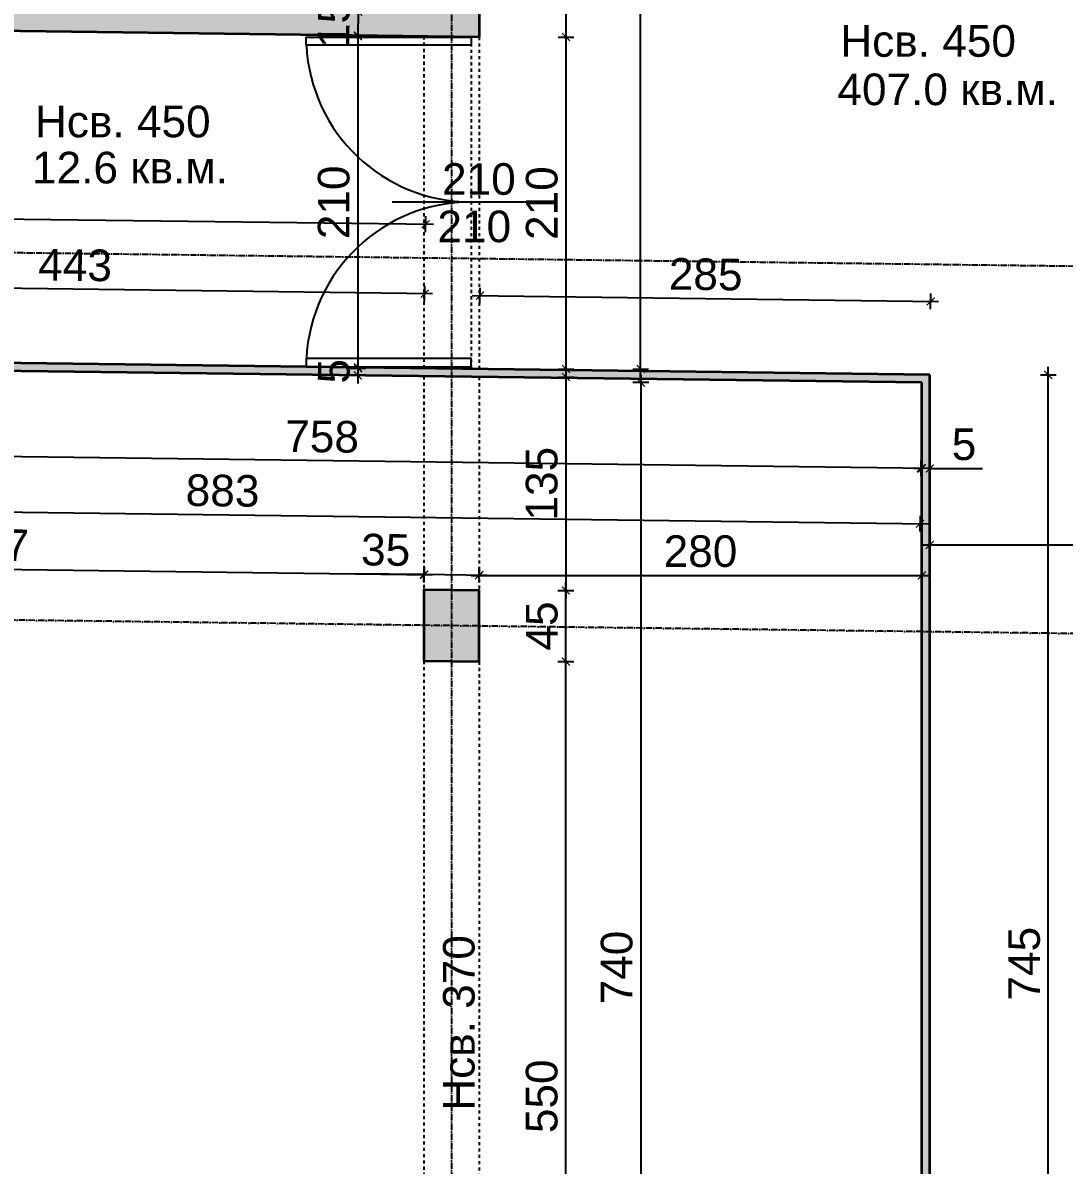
# Model space of a CAD drawing. Header units: inches. Extents: x -72385 to 39588, y -6525 to 66685.
# Drawn here: x -45026 to -44367, y 1472 to 2195 of the extents above; entities that cross this region are included whole.
import ezdxf

# ---------------------------------------------------------------- set-up
doc = ezdxf.new("R2010")
doc.units = ezdxf.units.IN
doc.header["$MEASUREMENT"] = 0
doc.linetypes.add('DashDot', pattern=[0.6, 0.4, -0.1, 0, -0.1])
doc.linetypes.add('Hidden', pattern=[0.4, 0.2, -0.2])
for name, color, linetype, lineweight in [('Врати', 251, 'Continuous', 25), ('Линия на разрез', 252, 'DashDot', 25), ('Надписи Hсв', 252, 'Continuous', 25), ('Надписи врати', 252, 'Continuous', 25), ('Надписи коти вътрешни', 252, 'Continuous', 25), ('Надписи площ', 252, 'Continuous', 25), ('Оси', 252, 'DashDot', 25), ('Пунктир', 253, 'Hidden', 25), ('Разрезни линии', 7, 'Continuous', 35), ('Щрих стени', 254, 'Continuous', 25)]:
    doc.layers.add(name, color=color, linetype=linetype, lineweight=lineweight)
doc.styles.add('Arial Regular', font='arial.ttf')
doc.styles.get("Standard").update_dxf_attribs({"font": 'arial.ttf'})
doc.dimstyles.new('Annotative', dxfattribs={"dimscale": 0, "dimtxt": 20, "dimasz": 5, "dimexe": 5, "dimexo": 5, "dimgap": 5, "dimtad": 1, "dimdec": 0, "dimzin": 0, "dimdsep": 46, "dimtxsty": 'Standard', "dimblk": 'ARCHTICK', "dimcen": 5, "dimdle": 5, "dimadec": 0, "dimazin": 0, "dimtfac": 1, "dimtdec": 0, "dimtofl": 0, "dimtmove": 0, "dimatfit": 3, "dimldrblk": 'ARCHTICK', "dimfxl": 5, "dimfxlon": 1, "dimtolj": 1, "dimtzin": 0, "dimarcsym": 1})

# ---------------------------------------------------------------- blocks, each defined once
blk = doc.blocks.new('_ArchTick')
at = {"color": 0, "linetype": 'ByBlock', "const_width": 0.15}
blk.add_lwpolyline([(-0.5, -0.5), (0.5, 0.5)], dxfattribs=at)
blk = doc.blocks.new('*D8039')
at = {"layer": 'Defpoints', "color": 0, "ltscale": 50, "transparency": 16777216}
for p in [(-44772.34, 2186.47), (-44813.94, 1976.35), (-44772.34, 1976.35)]:
    blk.add_point(p, dxfattribs=at)
at = {"layer": 'Надписи коти вътрешни', "color": 0, "lineweight": -2, "ltscale": 50, "transparency": 16777216}
for p, q in [((-44813.94, 2191.47), (-44813.94, 1971.35)), ((-44808.94, 2186.47), (-44818.94, 2186.47)), ((-44808.94, 1976.35), (-44818.94, 1976.35))]:
    blk.add_line(p, q, dxfattribs=at)
at = {"layer": 'Надписи коти вътрешни', "color": 0, "lineweight": -2, "ltscale": 50, "transparency": 16777216, "xscale": 5, "yscale": 5, "zscale": 5}
for p, rotation in [((-44813.94, 2186.47), 90), ((-44813.94, 1976.35), 270)]:
    blk.add_blockref('_ArchTick', p, dxfattribs=dict(at, rotation=rotation))
at = {"layer": 'Надписи коти вътрешни', "color": 0, "ltscale": 50, "transparency": 16777216, "insert": (-44829.15, 2081.41), "char_height": 20, "attachment_point": 5, "rotation": 90}
blk.add_mtext('\\A1;210', dxfattribs=at)
blk = doc.blocks.new('*D2135')
at = {"layer": 'Defpoints', "color": 0, "ltscale": 50, "transparency": 16777216}
for p in [(-45214.24, 2029.22), (-45214.84, 1981.98), (-44772.34, 1976.35)]:
    blk.add_point(p, dxfattribs=at)
at = {"layer": 'Надписи коти вътрешни', "color": 0, "lineweight": -2, "ltscale": 50, "transparency": 16777216}
for p, q in [((-45214.3, 2024.22), (-45214.17, 2034.22)), ((-44766.74, 2023.52), (-45219.24, 2029.28)), ((-44771.8, 2018.59), (-44771.67, 2028.58))]:
    blk.add_line(p, q, dxfattribs=at)
at = {"layer": 'Надписи коти вътрешни', "color": 0, "lineweight": -2, "ltscale": 50, "transparency": 16777216, "xscale": 5, "yscale": 5, "zscale": 5}
for p, rotation in [((-45214.24, 2029.22), 179.2706286525463), ((-44771.74, 2023.59), 359.2706286525463)]:
    blk.add_blockref('_ArchTick', p, dxfattribs=dict(at, rotation=rotation))
at = {"layer": 'Надписи коти вътрешни', "color": 0, "ltscale": 50, "transparency": 16777216, "insert": (-44992.79, 2041.62), "char_height": 20, "attachment_point": 5, "rotation": 359.27063}
blk.add_mtext('\\A1;443', dxfattribs=at)
blk = doc.blocks.new('*D4173')
at = {"layer": 'Defpoints', "color": 0, "ltscale": 50, "transparency": 16777216}
for p in [(-44451.74, 2018.73), (-44737.34, 1975.97), (-44452.34, 1972.28)]:
    blk.add_point(p, dxfattribs=at)
at = {"layer": 'Надписи коти вътрешни', "color": 0, "lineweight": -2, "ltscale": 50, "transparency": 16777216}
for p, q in [((-44736.8, 2017.42), (-44736.67, 2027.42)), ((-44451.8, 2013.73), (-44451.67, 2023.73)), ((-44741.74, 2022.49), (-44446.74, 2018.67))]:
    blk.add_line(p, q, dxfattribs=at)
at = {"layer": 'Надписи коти вътрешни', "color": 0, "lineweight": -2, "ltscale": 50, "transparency": 16777216, "xscale": 5, "yscale": 5, "zscale": 5}
for p, rotation in [((-44736.74, 2022.42), 179.2578340829384), ((-44451.74, 2018.73), 359.2578340829385)]:
    blk.add_blockref('_ArchTick', p, dxfattribs=dict(at, rotation=rotation))
at = {"layer": 'Надписи коти вътрешни', "color": 0, "ltscale": 50, "transparency": 16777216, "insert": (-44594.04, 2035.79), "char_height": 20, "attachment_point": 5, "rotation": 359.25783}
blk.add_mtext('\\A1;285', dxfattribs=at)
blk = doc.blocks.new('*D2136')
at = {"layer": 'Defpoints', "color": 0, "ltscale": 50, "transparency": 16777216}
for p in [(-44771.18, 2067.58), (-45339.84, 1983.58), (-44772.34, 1976.35)]:
    blk.add_point(p, dxfattribs=at)
at = {"layer": 'Надписи коти вътрешни', "color": 0, "lineweight": -2, "ltscale": 50, "transparency": 16777216}
for p, q in [((-45343.68, 2074.87), (-44766.18, 2067.51)), ((-45338.74, 2069.8), (-45338.61, 2079.8)), ((-44771.24, 2062.58), (-44771.11, 2072.58))]:
    blk.add_line(p, q, dxfattribs=at)
at = {"layer": 'Надписи коти вътрешни', "color": 0, "lineweight": -2, "ltscale": 50, "transparency": 16777216, "xscale": 5, "yscale": 5, "zscale": 5}
for p, rotation in [((-45338.68, 2074.8), 179.2706286525464), ((-44771.18, 2067.58), 359.2706286525465)]:
    blk.add_blockref('_ArchTick', p, dxfattribs=dict(at, rotation=rotation))
at = {"layer": 'Надписи коти вътрешни', "color": 0, "ltscale": 50, "transparency": 16777216, "insert": (-45054.73, 2086.4), "char_height": 20, "attachment_point": 5, "rotation": 359.27063}
blk.add_mtext('\\A1;568', dxfattribs=at)
blk = doc.blocks.new('*D2137')
at = {"layer": 'Defpoints', "color": 0, "ltscale": 50, "transparency": 16777216}
for p in [(-44737.34, 2995.99), (-44737.34, 2185.92), (-44682.39, 2185.92)]:
    blk.add_point(p, dxfattribs=at)
at = {"layer": 'Надписи коти вътрешни', "color": 0, "lineweight": -2, "ltscale": 50, "transparency": 16777216}
for p, q in [((-44682.39, 3000.99), (-44682.39, 2180.92)), ((-44687.39, 2995.99), (-44677.39, 2995.99)), ((-44687.39, 2185.92), (-44677.39, 2185.92))]:
    blk.add_line(p, q, dxfattribs=at)
at = {"layer": 'Надписи коти вътрешни', "color": 0, "lineweight": -2, "ltscale": 50, "transparency": 16777216, "xscale": 5, "yscale": 5, "zscale": 5}
for p, rotation in [((-44682.39, 2995.99), 90), ((-44682.39, 2185.92), 270)]:
    blk.add_blockref('_ArchTick', p, dxfattribs=dict(at, rotation=rotation))
at = {"layer": 'Надписи коти вътрешни', "color": 0, "ltscale": 50, "transparency": 16777216, "insert": (-44697.6, 2590.96), "char_height": 20, "attachment_point": 5, "rotation": 90}
blk.add_mtext('\\A1;810', dxfattribs=at)
blk = doc.blocks.new('*D2138')
at = {"layer": 'Defpoints', "color": 0, "ltscale": 50, "transparency": 16777216}
for p in [(-44737.34, 2185.92), (-44737.34, 1975.91), (-44682.39, 1975.91)]:
    blk.add_point(p, dxfattribs=at)
at = {"layer": 'Надписи коти вътрешни', "color": 0, "lineweight": -2, "ltscale": 50, "transparency": 16777216}
for p, q in [((-44682.39, 2190.92), (-44682.39, 1970.91)), ((-44687.39, 2185.92), (-44677.39, 2185.92)), ((-44687.39, 1975.91), (-44677.39, 1975.91))]:
    blk.add_line(p, q, dxfattribs=at)
at = {"layer": 'Надписи коти вътрешни', "color": 0, "lineweight": -2, "ltscale": 50, "transparency": 16777216, "xscale": 5, "yscale": 5, "zscale": 5}
for p, rotation in [((-44682.39, 2185.92), 90), ((-44682.39, 1975.91), 270)]:
    blk.add_blockref('_ArchTick', p, dxfattribs=dict(at, rotation=rotation))
at = {"layer": 'Надписи коти вътрешни', "color": 0, "ltscale": 50, "transparency": 16777216, "insert": (-44697.6, 2080.91), "char_height": 20, "attachment_point": 5, "rotation": 90}
blk.add_mtext('\\A1;210', dxfattribs=at)
blk = doc.blocks.new('*D2139')
at = {"layer": 'Defpoints', "color": 0, "ltscale": 50, "transparency": 16777216}
for p in [(-44737.34, 2995.99), (-44635.17, 2995.99), (-44737.34, 1975.91)]:
    blk.add_point(p, dxfattribs=at)
at = {"layer": 'Надписи коти вътрешни', "color": 0, "lineweight": -2, "ltscale": 50, "transparency": 16777216}
for p, q in [((-44635.17, 1970.91), (-44635.17, 3000.99)), ((-44640.17, 2995.99), (-44630.17, 2995.99)), ((-44640.17, 1975.91), (-44630.17, 1975.91))]:
    blk.add_line(p, q, dxfattribs=at)
at = {"layer": 'Надписи коти вътрешни', "color": 0, "lineweight": -2, "ltscale": 50, "transparency": 16777216, "xscale": 5, "yscale": 5, "zscale": 5}
for p, rotation in [((-44635.17, 2995.99), 90), ((-44635.17, 1975.91), 270)]:
    blk.add_blockref('_ArchTick', p, dxfattribs=dict(at, rotation=rotation))
at = {"layer": 'Надписи коти вътрешни', "color": 0, "ltscale": 50, "transparency": 16777216, "insert": (-44650.38, 2485.95), "char_height": 20, "attachment_point": 5, "rotation": 90}
blk.add_mtext('\\A1;1020', dxfattribs=at)
blk = doc.blocks.new('*D2145')
at = {"layer": 'Defpoints', "color": 0, "ltscale": 50, "transparency": 16777216}
for p in [(-45214.84, 1976.98), (-44457.34, 1967.34), (-45215.53, 1922.78)]:
    blk.add_point(p, dxfattribs=at)
at = {"layer": 'Надписи коти вътрешни', "color": 0, "lineweight": -2, "ltscale": 50, "transparency": 16777216}
for p, q in [((-44453.03, 1913.07), (-45220.53, 1922.84)), ((-45215.46, 1927.78), (-45215.59, 1917.78)), ((-44457.96, 1918.14), (-44458.09, 1908.14))]:
    blk.add_line(p, q, dxfattribs=at)
at = {"layer": 'Надписи коти вътрешни', "color": 0, "lineweight": -2, "ltscale": 50, "transparency": 16777216, "xscale": 5, "yscale": 5, "zscale": 5}
for p, rotation in [((-45215.53, 1922.78), 179.2706286525464), ((-44458.03, 1913.14), 359.2706286525465)]:
    blk.add_blockref('_ArchTick', p, dxfattribs=dict(at, rotation=rotation))
at = {"layer": 'Надписи коти вътрешни', "color": 0, "ltscale": 50, "transparency": 16777216, "insert": (-44836.58, 1933.17), "char_height": 20, "attachment_point": 5, "rotation": 359.27063}
blk.add_mtext('\\A1;758', dxfattribs=at)
blk = doc.blocks.new('*D2146')
at = {"layer": 'Defpoints', "color": 0, "ltscale": 50, "transparency": 16777216}
for p in [(-44737.34, 1790.89), (-44682.44, 1790.89), (-44737.34, 1240.85)]:
    blk.add_point(p, dxfattribs=at)
at = {"layer": 'Надписи коти вътрешни', "color": 0, "lineweight": -2, "ltscale": 50, "transparency": 16777216}
for p, q in [((-44682.44, 1235.85), (-44682.44, 1795.89)), ((-44687.44, 1790.89), (-44677.44, 1790.89)), ((-44687.44, 1240.85), (-44677.44, 1240.85))]:
    blk.add_line(p, q, dxfattribs=at)
at = {"layer": 'Надписи коти вътрешни', "color": 0, "lineweight": -2, "ltscale": 50, "transparency": 16777216, "xscale": 5, "yscale": 5, "zscale": 5}
for p, rotation in [((-44682.44, 1790.89), 90), ((-44682.44, 1240.85), 270)]:
    blk.add_blockref('_ArchTick', p, dxfattribs=dict(at, rotation=rotation))
at = {"layer": 'Надписи коти вътрешни', "color": 0, "ltscale": 50, "transparency": 16777216, "insert": (-44697.65, 1515.87), "char_height": 20, "attachment_point": 5, "rotation": 90}
blk.add_mtext('\\A1;550', dxfattribs=at)
blk = doc.blocks.new('*D2147')
at = {"layer": 'Defpoints', "color": 0, "ltscale": 50, "transparency": 16777216}
for p in [(-44737.34, 1835.89), (-44682.44, 1835.89), (-44737.34, 1790.89)]:
    blk.add_point(p, dxfattribs=at)
at = {"layer": 'Надписи коти вътрешни', "color": 0, "lineweight": -2, "ltscale": 50, "transparency": 16777216}
for p, q in [((-44687.44, 1835.89), (-44677.44, 1835.89)), ((-44682.44, 1785.89), (-44682.44, 1840.89)), ((-44687.44, 1790.89), (-44677.44, 1790.89))]:
    blk.add_line(p, q, dxfattribs=at)
at = {"layer": 'Надписи коти вътрешни', "color": 0, "lineweight": -2, "ltscale": 50, "transparency": 16777216, "xscale": 5, "yscale": 5, "zscale": 5}
for p, rotation in [((-44682.44, 1835.89), 90), ((-44682.44, 1790.89), 270)]:
    blk.add_blockref('_ArchTick', p, dxfattribs=dict(at, rotation=rotation))
at = {"layer": 'Надписи коти вътрешни', "color": 0, "ltscale": 50, "transparency": 16777216, "insert": (-44697.61, 1813.39), "char_height": 20, "attachment_point": 5, "rotation": 90}
blk.add_mtext('\\A1;45', dxfattribs=at)
blk = doc.blocks.new('*D2148')
at = {"layer": 'Defpoints', "color": 0, "ltscale": 50, "transparency": 16777216}
for p in [(-44737.34, 1970.91), (-44737.34, 1835.89), (-44682.44, 1835.89)]:
    blk.add_point(p, dxfattribs=at)
at = {"layer": 'Надписи коти вътрешни', "color": 0, "lineweight": -2, "ltscale": 50, "transparency": 16777216}
for p, q in [((-44682.44, 1975.91), (-44682.44, 1830.89)), ((-44687.44, 1970.91), (-44677.44, 1970.91)), ((-44687.44, 1835.89), (-44677.44, 1835.89))]:
    blk.add_line(p, q, dxfattribs=at)
at = {"layer": 'Надписи коти вътрешни', "color": 0, "lineweight": -2, "ltscale": 50, "transparency": 16777216, "xscale": 5, "yscale": 5, "zscale": 5}
for p, rotation in [((-44682.44, 1970.91), 90), ((-44682.44, 1835.89), 270)]:
    blk.add_blockref('_ArchTick', p, dxfattribs=dict(at, rotation=rotation))
at = {"layer": 'Надписи коти вътрешни', "color": 0, "ltscale": 50, "transparency": 16777216, "insert": (-44697.66, 1903.4), "char_height": 20, "attachment_point": 5, "rotation": 90}
blk.add_mtext('\\A1;135', dxfattribs=at)
blk = doc.blocks.new('*D4538')
at = {"layer": 'Defpoints', "color": 0, "ltscale": 50, "transparency": 16777216}
for p in [(-45339.84, 1978.58), (-44457.34, 1967.34), (-44458.47, 1878.1)]:
    blk.add_point(p, dxfattribs=at)
at = {"layer": 'Надписи коти вътрешни', "color": 0, "lineweight": -2, "ltscale": 50, "transparency": 16777216}
for p, q in [((-45340.91, 1894.34), (-45341.04, 1884.34)), ((-45345.97, 1889.4), (-44453.47, 1878.04)), ((-44458.41, 1883.1), (-44458.54, 1873.1))]:
    blk.add_line(p, q, dxfattribs=at)
at = {"layer": 'Надписи коти вътрешни', "color": 0, "lineweight": -2, "ltscale": 50, "transparency": 16777216, "xscale": 5, "yscale": 5, "zscale": 5}
for p, rotation in [((-45340.97, 1889.34), 179.2706286525463), ((-44458.47, 1878.1), 359.2706286525463)]:
    blk.add_blockref('_ArchTick', p, dxfattribs=dict(at, rotation=rotation))
at = {"layer": 'Надписи коти вътрешни', "color": 0, "ltscale": 50, "transparency": 16777216, "insert": (-44899.53, 1898.94), "char_height": 20, "attachment_point": 5, "rotation": 359.27063}
blk.add_mtext('\\A1;883', dxfattribs=at)
blk = doc.blocks.new('*D2159')
at = {"layer": 'Defpoints', "color": 0, "ltscale": 50, "transparency": 16777216}
for p in [(-44772.02, 1845.8), (-45318.98, 1828.3), (-44772.34, 1821.16)]:
    blk.add_point(p, dxfattribs=at)
at = {"layer": 'Надписи коти вътрешни', "color": 0, "lineweight": -2, "ltscale": 50, "transparency": 16777216}
for p, q in [((-45318.72, 1847.93), (-45318.59, 1857.93)), ((-45323.66, 1853), (-44767.02, 1845.73)), ((-44772.08, 1840.8), (-44771.95, 1850.8))]:
    blk.add_line(p, q, dxfattribs=at)
at = {"layer": 'Надписи коти вътрешни', "color": 0, "lineweight": -2, "ltscale": 50, "transparency": 16777216, "xscale": 5, "yscale": 5, "zscale": 5}
for p, rotation in [((-45318.66, 1852.93), 179.252161478403), ((-44772.02, 1845.8), 359.252161478403)]:
    blk.add_blockref('_ArchTick', p, dxfattribs=dict(at, rotation=rotation))
at = {"layer": 'Надписи коти вътрешни', "color": 0, "ltscale": 50, "transparency": 16777216, "insert": (-45045.14, 1864.54), "char_height": 20, "attachment_point": 5, "rotation": 359.25216}
blk.add_mtext('\\A1;547', dxfattribs=at)
blk = doc.blocks.new('*D2160')
at = {"layer": 'Defpoints', "color": 0, "ltscale": 50, "transparency": 16777216}
for p in [(-44772.22, 1845.92), (-44772.34, 1836.34), (-44737.34, 1835.89)]:
    blk.add_point(p, dxfattribs=at)
at = {"layer": 'Надписи коти вътрешни', "color": 0, "lineweight": -2, "ltscale": 50, "transparency": 16777216}
for p, q in [((-44772.27, 1841.34), (-44772.15, 1850.92)), ((-44737.27, 1840.89), (-44737.15, 1850.48)), ((-44772.22, 1845.92), (-44816, 1846.48)), ((-44732.22, 1845.41), (-44772.22, 1845.92))]:
    blk.add_line(p, q, dxfattribs=at)
at = {"layer": 'Надписи коти вътрешни', "color": 0, "lineweight": -2, "ltscale": 50, "transparency": 16777216, "xscale": 5, "yscale": 5, "zscale": 5}
for p, rotation in [((-44772.22, 1845.92), 179.2706286525403), ((-44737.22, 1845.48), 359.2706286525403)]:
    blk.add_blockref('_ArchTick', p, dxfattribs=dict(at, rotation=rotation))
at = {"layer": 'Надписи коти вътрешни', "color": 0, "ltscale": 50, "transparency": 16777216, "insert": (-44796.41, 1861.45), "char_height": 20, "attachment_point": 5, "rotation": 359.27063}
blk.add_mtext('\\A1;35', dxfattribs=at)
blk = doc.blocks.new('*D2161')
at = {"layer": 'Defpoints', "color": 0, "ltscale": 50, "transparency": 16777216}
for p in [(-44457.34, 1845.41), (-44737.34, 1835.89), (-44457.34, 1835.89)]:
    blk.add_point(p, dxfattribs=at)
at = {"layer": 'Надписи коти вътрешни', "color": 0, "lineweight": -2, "ltscale": 50, "transparency": 16777216}
for p, q in [((-44737.34, 1840.89), (-44737.34, 1850.41)), ((-44457.34, 1840.89), (-44457.34, 1850.41)), ((-44742.34, 1845.41), (-44452.34, 1845.41))]:
    blk.add_line(p, q, dxfattribs=at)
at = {"layer": 'Надписи коти вътрешни', "color": 0, "lineweight": -2, "ltscale": 50, "transparency": 16777216, "xscale": 5, "yscale": 5, "zscale": 5, "rotation": 180}
blk.add_blockref('_ArchTick', (-44737.34, 1845.41), dxfattribs=at)
at = {"layer": 'Надписи коти вътрешни', "color": 0, "lineweight": -2, "ltscale": 50, "transparency": 16777216, "xscale": 5, "yscale": 5, "zscale": 5}
blk.add_blockref('_ArchTick', (-44457.34, 1845.41), dxfattribs=at)
at = {"layer": 'Надписи коти вътрешни', "color": 0, "ltscale": 50, "transparency": 16777216, "insert": (-44597.34, 1860.62), "char_height": 20, "attachment_point": 5}
blk.add_mtext('\\A1;280', dxfattribs=at)
blk = doc.blocks.new('*D2162')
at = {"layer": 'Defpoints', "color": 0, "ltscale": 50, "transparency": 16777216}
for p in [(-44457.34, 1967.34), (-44635.03, 1227.28), (-44457.34, 1227.28)]:
    blk.add_point(p, dxfattribs=at)
at = {"layer": 'Надписи коти вътрешни', "color": 0, "lineweight": -2, "ltscale": 50, "transparency": 16777216}
for p, q in [((-44630.03, 1967.34), (-44640.03, 1967.34)), ((-44635.03, 1972.34), (-44635.03, 1222.28)), ((-44630.03, 1227.28), (-44640.03, 1227.28))]:
    blk.add_line(p, q, dxfattribs=at)
at = {"layer": 'Надписи коти вътрешни', "color": 0, "lineweight": -2, "ltscale": 50, "transparency": 16777216, "xscale": 5, "yscale": 5, "zscale": 5}
for p, rotation in [((-44635.03, 1967.34), 90), ((-44635.03, 1227.28), 270)]:
    blk.add_blockref('_ArchTick', p, dxfattribs=dict(at, rotation=rotation))
at = {"layer": 'Надписи коти вътрешни', "color": 0, "ltscale": 50, "transparency": 16777216, "insert": (-44650.24, 1597.31), "char_height": 20, "attachment_point": 5, "rotation": 90}
blk.add_mtext('\\A1;740', dxfattribs=at)
blk = doc.blocks.new('*D2171')
at = {"layer": 'Defpoints', "color": 0, "ltscale": 50, "transparency": 16777216}
for p in [(-44452.34, 1864.62), (-44452.34, 1819.02), (-44197.34, 1819.02)]:
    blk.add_point(p, dxfattribs=at)
at = {"layer": 'Надписи коти вътрешни', "color": 0, "lineweight": -2, "ltscale": 50, "transparency": 16777216}
for p, q in [((-44192.34, 1864.62), (-44457.34, 1864.62)), ((-44452.34, 1859.62), (-44452.34, 1869.62)), ((-44197.34, 1859.62), (-44197.34, 1869.62))]:
    blk.add_line(p, q, dxfattribs=at)
at = {"layer": 'Надписи коти вътрешни', "color": 0, "lineweight": -2, "ltscale": 50, "transparency": 16777216, "xscale": 5, "yscale": 5, "zscale": 5, "rotation": 180}
blk.add_blockref('_ArchTick', (-44452.34, 1864.62), dxfattribs=at)
at = {"layer": 'Надписи коти вътрешни', "color": 0, "lineweight": -2, "ltscale": 50, "transparency": 16777216, "xscale": 5, "yscale": 5, "zscale": 5}
blk.add_blockref('_ArchTick', (-44197.34, 1864.62), dxfattribs=at)
at = {"layer": 'Надписи коти вътрешни', "color": 0, "ltscale": 50, "transparency": 16777216, "insert": (-44324.84, 1879.83), "char_height": 20, "attachment_point": 5}
blk.add_mtext('\\A1;255', dxfattribs=at)
blk = doc.blocks.new('*D2240')
at = {"layer": 'Defpoints', "color": 0, "ltscale": 50, "transparency": 16777216}
for p in [(-44452.34, 1972.28), (-44377.42, 1972.28), (-44452.34, 1227.22)]:
    blk.add_point(p, dxfattribs=at)
at = {"layer": 'Надписи коти вътрешни', "color": 0, "lineweight": -2, "ltscale": 50, "transparency": 16777216}
for p, q in [((-44377.42, 1222.22), (-44377.42, 1977.28)), ((-44382.42, 1972.28), (-44372.42, 1972.28)), ((-44382.42, 1227.22), (-44372.42, 1227.22))]:
    blk.add_line(p, q, dxfattribs=at)
at = {"layer": 'Надписи коти вътрешни', "color": 0, "lineweight": -2, "ltscale": 50, "transparency": 16777216, "xscale": 5, "yscale": 5, "zscale": 5}
for p, rotation in [((-44377.42, 1972.28), 90), ((-44377.42, 1227.22), 270)]:
    blk.add_blockref('_ArchTick', p, dxfattribs=dict(at, rotation=rotation))
at = {"layer": 'Надписи коти вътрешни', "color": 0, "ltscale": 50, "transparency": 16777216, "insert": (-44392.59, 1599.75), "char_height": 20, "attachment_point": 5, "rotation": 90}
blk.add_mtext('\\A1;745', dxfattribs=at)
blk = doc.blocks.new('*D8040')
at = {"layer": 'Defpoints', "color": 0, "ltscale": 10, "transparency": 16777216}
for p in [(-44804.58, 2201.78), (-44814, 2186.9), (-44804.77, 2186.78)]:
    blk.add_point(p, dxfattribs=at)
at = {"layer": 'Надписи коти вътрешни', "color": 0, "lineweight": -2, "ltscale": 10, "transparency": 16777216}
for p, q in [((-44813.74, 2206.9), (-44814.06, 2181.9)), ((-44809.58, 2201.84), (-44818.81, 2201.96)), ((-44809.77, 2186.84), (-44819, 2186.96))]:
    blk.add_line(p, q, dxfattribs=at)
at = {"layer": 'Надписи коти вътрешни', "color": 0, "lineweight": -2, "ltscale": 10, "transparency": 16777216, "xscale": 5, "yscale": 5, "zscale": 5}
for p, rotation in [((-44813.81, 2201.9), 89.2706286525493), ((-44814, 2186.9), 269.2706286525493)]:
    blk.add_blockref('_ArchTick', p, dxfattribs=dict(at, rotation=rotation))
at = {"layer": 'Надписи коти вътрешни', "color": 0, "ltscale": 10, "transparency": 16777216, "insert": (-44829.11, 2194.59), "char_height": 20, "attachment_point": 5, "rotation": 89.27063}
blk.add_mtext('\\A1;15', dxfattribs=at)
blk = doc.blocks.new('*D8041')
at = {"layer": 'Defpoints', "color": 0, "ltscale": 10, "transparency": 16777216}
for p in [(-44805.08, 1976.77), (-44813.98, 1971.88), (-44805.14, 1971.77)]:
    blk.add_point(p, dxfattribs=at)
at = {"layer": 'Надписи коти вътрешни', "color": 0, "lineweight": -2, "ltscale": 10, "transparency": 16777216}
for p, q in [((-44813.91, 1976.88), (-44813.85, 1981.88)), ((-44810.08, 1976.83), (-44818.91, 1976.94)), ((-44810.14, 1971.83), (-44818.98, 1971.94)), ((-44813.98, 1971.88), (-44814.04, 1966.88))]:
    blk.add_line(p, q, dxfattribs=at)
at = {"layer": 'Надписи коти вътрешни', "color": 0, "lineweight": -2, "ltscale": 10, "transparency": 16777216, "xscale": 5, "yscale": 5, "zscale": 5}
for p, rotation in [((-44813.98, 1971.88), 89.27062865260493), ((-44813.91, 1976.88), 269.270628652605)]:
    blk.add_blockref('_ArchTick', p, dxfattribs=dict(at, rotation=rotation))
at = {"layer": 'Надписи коти вътрешни', "color": 0, "ltscale": 10, "transparency": 16777216, "insert": (-44829.11, 1974.57), "char_height": 20, "attachment_point": 5, "rotation": 89.27063}
blk.add_mtext('\\A1;5', dxfattribs=at)
blk = doc.blocks.new('*D8087')
at = {"layer": 'Defpoints', "color": 0, "ltscale": 10, "transparency": 16777216}
for p in [(-44457.34, 1928.36), (-44452.34, 1928.36), (-44452.34, 1913.07)]:
    blk.add_point(p, dxfattribs=at)
at = {"layer": 'Надписи коти вътрешни', "color": 0, "lineweight": -2, "ltscale": 10, "transparency": 16777216}
for p, q in [((-44457.34, 1918.07), (-44457.34, 1908.07)), ((-44452.34, 1918.07), (-44452.34, 1908.07)), ((-44457.34, 1913.07), (-44462.34, 1913.07)), ((-44452.34, 1913.07), (-44419.08, 1913.07))]:
    blk.add_line(p, q, dxfattribs=at)
at = {"layer": 'Надписи коти вътрешни', "color": 0, "lineweight": -2, "ltscale": 10, "transparency": 16777216, "xscale": 5, "yscale": 5, "zscale": 5}
blk.add_blockref('_ArchTick', (-44457.34, 1913.07), dxfattribs=at)
at = {"layer": 'Надписи коти вътрешни', "color": 0, "lineweight": -2, "ltscale": 10, "transparency": 16777216, "xscale": 5, "yscale": 5, "zscale": 5, "rotation": 180}
blk.add_blockref('_ArchTick', (-44452.34, 1913.07), dxfattribs=at)
at = {"layer": 'Надписи коти вътрешни', "color": 0, "ltscale": 10, "transparency": 16777216, "insert": (-44430.71, 1928.24), "char_height": 20, "attachment_point": 5}
blk.add_mtext('\\A1;5', dxfattribs=at)

msp = doc.modelspace()

# ---------------------------------------------------------------- hatches: boundary and pattern name
at = {"layer": 'Щрих стени', "ltscale": 10}
h = msp.add_hatch(color=256, dxfattribs=at)
h.dxf.hatch_style = 1
h.paths.add_polyline_path([(-45037.34, 3034.81), (-45072.34, 3035.26), (-45072.34, 3000.25), (-45037.34, 2999.81)])
h.paths.add_polyline_path([(-44737.34, 3030.99), (-44772.34, 3031.44), (-44772.34, 2986.43), (-44752.34, 2986.18), (-44752.34, 2436.13), (-44772.34, 2436.39), (-44772.34, 2391.38), (-44752.34, 2391.13), (-44752.34, 2201.11), (-45339.84, 2208.59), (-45339.84, 2266.1), (-45369.84, 2266.48), (-45369.84, 2186.47), (-45339.84, 2186.09), (-45339.84, 2193.59), (-44737.34, 2185.92)])
h.paths.add_polyline_path([(-44737.34, 1835.89), (-44772.34, 1836.34), (-44772.34, 1791.34), (-44737.34, 1790.89)], flags=17)
h.paths.add_polyline_path([(-44437.34, 1227.03), (-44452.34, 1227.22), (-44452.34, 1972.28), (-45214.84, 1981.98), (-45214.84, 1976.98), (-44457.34, 1967.34), (-44457.34, 1227.28), (-44472.34, 1227.47), (-44472.34, 1192.47), (-44437.34, 1192.02)])
h.paths.add_polyline_path([(-44737.34, 1240.85), (-44772.34, 1241.29), (-44772.34, 1196.29), (-44737.34, 1195.84)], flags=17)
h.paths.add_polyline_path([(-45037.34, 1234.66), (-45072.34, 1235.11), (-45072.34, 1200.11), (-45037.34, 1199.66)], flags=17)

# ---------------------------------------------------------------- linework, layer by layer
at = {"layer": 'Врати', "ltscale": 50}
for points in [[(-44742.34, 2185.99), (-44742.34, 2180.77), (-44846.66, 2180.77), (-44846.66, 2185.99)], [(-44742.34, 1977.33), (-44742.34, 1982.55), (-44846.66, 1982.55), (-44846.66, 1977.33)]]:
    msp.add_lwpolyline(points, close=True, dxfattribs=at)
for centre, start, end in [((-44742.34, 2185.99), 182.86598, 270), ((-44742.34, 1977.33), 90, 177.13402)]:
    msp.add_arc(centre, 104.33, start, end, dxfattribs=at)
at = {"layer": 'Линия на разрез', "ltscale": 10}
msp.add_lwpolyline([(-52477.21, 2144.44), (-41314.83, 2002.34), (-41314.83, 1502.3), (-40082.38, 1486.61)], dxfattribs=at)
at = {"layer": 'Надписи врати', "ltscale": 50}
msp.add_line((-44792.34, 2081.66), (-44692.34, 2081.66), dxfattribs=at)
at = {"layer": 'Оси', "ltscale": 10}
msp.add_line((-44754.84, 3413.75), (-44754.84, 813.53), dxfattribs=at)
msp.add_lwpolyline([(-39839.84, 1751.04), (-51384.84, 1898.02), (-51384.84, 2028.03), (-52699.84, 2044.77)], dxfattribs=at)
at = {"layer": 'Пунктир', "ltscale": 10}
for p, q in [((-44772.34, 2186.47), (-44772.34, 1976.35)), ((-44742.34, 2185.99), (-44742.34, 1975.97)), ((-44737.34, 2185.92), (-44737.34, 1975.91)), ((-44772.34, 1971.35), (-44772.34, 1836.34)), ((-44737.34, 1970.91), (-44737.34, 1835.89)), ((-44772.34, 1791.34), (-44772.34, 1241.29)), ((-44737.34, 1790.89), (-44737.34, 1240.84))]:
    msp.add_line(p, q, dxfattribs=at)
at = {"layer": 'Разрезни линии', "ltscale": 50}
for p, q in [((-44737.34, 3030.99), (-44737.34, 2185.92)), ((-44737.34, 2185.92), (-45339.84, 2193.59)), ((-44452.34, 1972.28), (-45214.84, 1981.98)), ((-44457.34, 1967.34), (-45214.84, 1976.98)), ((-44457.34, 1227.28), (-44457.34, 1967.34)), ((-44452.34, 1227.22), (-44452.34, 1972.28))]:
    msp.add_line(p, q, dxfattribs=at)
msp.add_lwpolyline([(-44772.34, 1791.34), (-44737.34, 1790.89), (-44737.34, 1835.89), (-44772.34, 1836.34)], close=True, dxfattribs=at)

# ---------------------------------------------------------------- texts
at = {"layer": 'Надписи Hсв', "ltscale": 100, "char_height": 20, "width": 180.4891, "attachment_point": 1, "style": 'Arial Regular'}
for insert in [(-44508.96, 2193.51), (-45018.21, 2142.55)]:
    msp.add_mtext('\\pxt8;Hсв. 450', dxfattribs=dict(at, insert=insert))
at = {"layer": 'Надписи Hсв', "ltscale": 100, "insert": (-44760.17, 1506.71), "char_height": 20, "width": 180.4891, "attachment_point": 1, "rotation": 90, "style": 'Arial Regular'}
msp.add_mtext('\\pxt8;Hсв. 370', dxfattribs=at)
at = {"layer": 'Надписи врати', "ltscale": 100, "char_height": 20, "width": 180.4891, "attachment_point": 1, "style": 'Arial Regular'}
for insert in [(-44760.76, 2106.18), (-44763.68, 2076.18)]:
    msp.add_mtext('210', dxfattribs=dict(at, insert=insert))
at = {"layer": 'Надписи площ', "ltscale": 100, "char_height": 20, "width": 180.4891, "attachment_point": 1, "style": 'Arial Regular'}
for s, insert in [('407.0 кв.м.', (-44510.76, 2162.9)), ('12.6 кв.м.', (-45020.04, 2113.38))]:
    msp.add_mtext(s, dxfattribs=dict(at, insert=insert))

# ---------------------------------------------------------------- dimensions: what is measured, and where the dimension line sits
at = {"layer": 'Надписи коти вътрешни', "ltscale": 50}
for base, p1, p2, picture, middle in [((-44682.39, 2185.92), (-44737.34, 2995.99), (-44737.34, 2185.92), '*D2137', (-44697.6, 2590.96)), ((-44813.94, 1976.35), (-44772.34, 2186.47), (-44772.34, 1976.35), '*D8039', (-44829.15, 2081.41)), ((-44682.44, 1835.89), (-44737.34, 1970.91), (-44737.34, 1835.89), '*D2148', (-44697.66, 1903.4)), ((-44377.42, 1972.28), (-44452.34, 1227.22), (-44452.34, 1972.28), '*D2240', (-44392.59, 1599.75)), ((-44635.03, 1227.28), (-44457.34, 1967.34), (-44457.34, 1227.28), '*D2162', (-44650.24, 1597.31)), ((-44682.44, 1835.89), (-44737.34, 1790.89), (-44737.34, 1835.89), '*D2147', (-44697.61, 1813.39)), ((-44682.44, 1790.89), (-44737.34, 1240.85), (-44737.34, 1790.89), '*D2146', (-44697.65, 1515.87))]:
    dim = msp.add_linear_dim(base=base, p1=p1, p2=p2, angle=90, dimstyle='Annotative', override={"dimscale": 0, "dimtix": 0, "dimtofl": 0, "dimtmove": 0, "dimatfit": 3}, dxfattribs=at)
    dim.commit()
    dim.dimension.update_dxf_attribs({"geometry": picture, "text_midpoint": middle})
for p1, p2, distance, picture, middle in [((-44737.34, 1975.91), (-44737.34, 2995.99), -102.17, '*D2139', (-44650.38, 2485.95)), ((-44737.34, 2185.92), (-44737.34, 1975.91), 54.95, '*D2138', (-44697.6, 2080.91)), ((-45339.84, 1983.58), (-44772.34, 1976.35), 91.23, '*D2136', (-45054.73, 2086.4)), ((-44772.34, 1976.35), (-45214.84, 1981.98), -47.24, '*D2135', (-44992.79, 2041.62)), ((-44737.34, 1975.97), (-44452.34, 1972.28), 46.46, '*D4173', (-44594.04, 2035.79)), ((-45339.84, 1978.58), (-44457.34, 1967.34), -89.24, '*D4538', (-44899.53, 1898.94)), ((-44457.34, 1967.34), (-45214.84, 1976.98), 54.21, '*D2145', (-44836.58, 1933.17)), ((-45318.98, 1828.3), (-44772.34, 1821.16), 24.64, '*D2159', (-45045.14, 1864.54)), ((-44737.34, 1835.89), (-44772.34, 1836.34), -9.58, '*D2160', (-44796.41, 1861.45))]:
    dim = msp.add_aligned_dim(p1=p1, p2=p2, distance=distance, dimstyle='Annotative', override={"dimscale": 0, "dimtix": 0, "dimtofl": 0, "dimtmove": 0, "dimatfit": 3}, dxfattribs=at)
    dim.commit()
    dim.dimension.update_dxf_attribs({"geometry": picture, "text_midpoint": middle})
at = {"layer": 'Надписи коти вътрешни', "ltscale": 10}
for base, p1, p2, picture, middle in [((-44814, 2186.9), (-44804.58, 2201.78), (-44804.77, 2186.78), '*D8040', (-44813.9, 2194.4)), ((-44813.98, 1971.88), (-44805.08, 1976.77), (-44805.14, 1971.77), '*D8041', (-44813.94, 1974.38))]:
    dim = msp.add_linear_dim(base=base, p1=p1, p2=p2, angle=269.27063, dimstyle='Annotative', override={"dimscale": 0, "dimtix": 0, "dimtofl": 0, "dimtmove": 0, "dimatfit": 3}, dxfattribs=at)
    dim.commit()
    dim.dimension.update_dxf_attribs({"geometry": picture, "text_midpoint": middle, "dimtype": 129})
dim = msp.add_aligned_dim(p1=(-44457.34, 1928.36), p2=(-44452.34, 1928.36), distance=-15.29, dimstyle='Annotative', override={"dimscale": 0, "dimtix": 0, "dimtofl": 0, "dimtmove": 0, "dimatfit": 3}, dxfattribs=at)
dim.commit()
dim.dimension.update_dxf_attribs({"geometry": '*D8087', "text_midpoint": (-44430.71, 1928.24)})
at = {"layer": 'Надписи коти вътрешни', "ltscale": 50}
for base, p1, p2, picture, middle in [((-44452.34, 1864.62), (-44197.34, 1819.02), (-44452.34, 1819.02), '*D2171', (-44324.84, 1879.83)), ((-44457.34, 1845.41), (-44737.34, 1835.89), (-44457.34, 1835.89), '*D2161', (-44597.34, 1860.62))]:
    dim = msp.add_linear_dim(base=base, p1=p1, p2=p2, dimstyle='Annotative', override={"dimscale": 0, "dimtix": 0, "dimtofl": 0, "dimtmove": 0, "dimatfit": 3}, dxfattribs=at)
    dim.commit()
    dim.dimension.update_dxf_attribs({"geometry": picture, "text_midpoint": middle})

doc.saveas('drawing.dxf')
